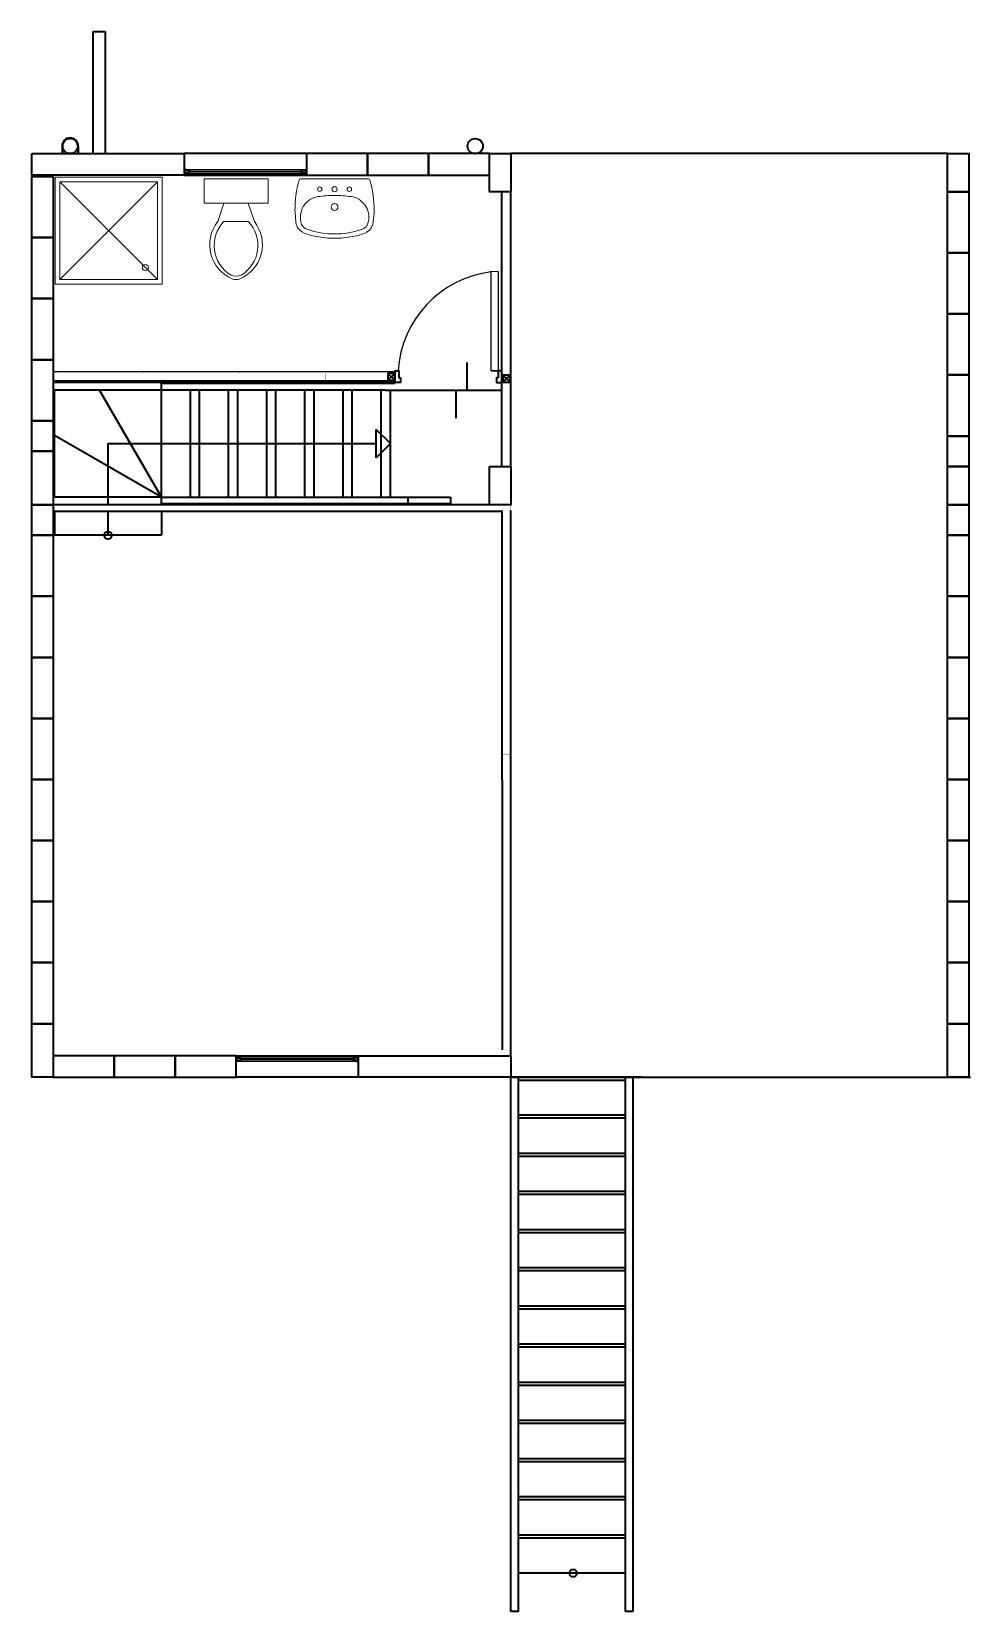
# Model space of a CAD drawing. Header units: millimetres. Extents: x 751.5 to 765.3, y 507.5 to 518.
# Drawn here: x 759.19 to 765.34, y 507.6 to 517.95 of the extents above; entities that cross this region are included whole.
import ezdxf

# ---------------------------------------------------------------- set-up
doc = ezdxf.new("R2010")
doc.units = ezdxf.units.MM
for name, color, linetype, lineweight in [('A-DOOR-FULL', 4, 'Continuous', 25), ('A-FLOR-LEVL', 7, 'Continuous', 35), ('A-FLOR-PATT', 8, 'Continuous', 18), ('A-FURN', 8, 'Continuous', 18), ('A-GLAZ-FULL', 4, 'Continuous', 25), ('A-WALL-FULL', 7, 'Continuous', 35)]:
    doc.layers.add(name, color=color, linetype=linetype, lineweight=lineweight)

msp = doc.modelspace()

# ---------------------------------------------------------------- hatches: boundary and pattern name
at = {"layer": 'A-FLOR-PATT'}
for points in [[(760.203, 517.044), (760.203, 517.047), (760.186, 517.047), (760.186, 517.021), (760.203, 517.021), (760.203, 517.023), (760.188, 517.023), (760.188, 517.044)], [(760.186, 517.047), (760.186, 517.021), (760.203, 517.021), (760.203, 517.023), (760.188, 517.023), (760.188, 517.044), (760.203, 517.044), (760.203, 517.047)], [(760.186, 517.047), (760.186, 517.021), (760.203, 517.021), (760.203, 517.023), (760.188, 517.023), (760.188, 517.044), (760.203, 517.044), (760.203, 517.047)], [(760.186, 517.047), (760.186, 517.021), (760.203, 517.021), (760.203, 517.023), (760.188, 517.023), (760.188, 517.044), (760.203, 517.044), (760.203, 517.047)], [(760.97, 517.044), (760.97, 517.047), (760.987, 517.047), (760.987, 517.021), (760.97, 517.021), (760.97, 517.023), (760.984, 517.023), (760.984, 517.044)], [(760.986, 517.047), (760.986, 517.021), (760.97, 517.021), (760.97, 517.023), (760.984, 517.023), (760.984, 517.044), (760.97, 517.044), (760.97, 517.047)], [(760.986, 517.047), (760.986, 517.021), (760.97, 517.021), (760.97, 517.023), (760.984, 517.023), (760.984, 517.044), (760.97, 517.044), (760.97, 517.047)], [(760.986, 517.047), (760.986, 517.021), (760.97, 517.021), (760.97, 517.023), (760.984, 517.023), (760.984, 517.044), (760.97, 517.044), (760.97, 517.047)], [(760.543, 511.207), (760.543, 511.204), (760.527, 511.204), (760.527, 511.231), (760.543, 511.231), (760.543, 511.228), (760.529, 511.228), (760.529, 511.207)], [(761.311, 511.207), (761.311, 511.204), (761.328, 511.204), (761.328, 511.231), (761.311, 511.231), (761.311, 511.228), (761.326, 511.228), (761.326, 511.207)]]:
    msp.add_hatch(color=256, dxfattribs=at).paths.add_polyline_path(points)

# ---------------------------------------------------------------- linework, layer by layer
at = {"layer": 'A-DOOR-FULL'}
for p, q in [((762.198, 515.728), (762.198, 516.378)), ((762.243, 516.378), (762.243, 515.728)), ((762.243, 515.728), (762.198, 515.728)), ((762.198, 515.728), (762.243, 515.728))]:
    msp.add_line(p, q, dxfattribs=at)
msp.add_lwpolyline([(761.568, 515.721), (759.327, 515.721)], dxfattribs=at)
msp.add_arc((762.282, 515.686), 0.696, 96.9328, 176.6102, dxfattribs=at)
at = {"layer": 'A-FLOR-LEVL'}
for p, q in [((760.987, 517.151), (760.187, 517.151)), ((760.187, 517.011), (760.987, 517.011)), ((760.037, 515.601), (760.037, 515.646)), ((761.568, 515.646), (760.037, 515.646)), ((760.037, 515.601), (760.037, 515.646)), ((759.632, 515.601), (759.337, 515.601)), ((759.337, 515.305), (759.337, 515.601)), ((759.337, 515.305), (759.337, 515.601)), ((760.037, 515.601), (759.632, 515.601)), ((760.037, 514.901), (759.632, 515.601)), ((761.506, 515.601), (760.037, 515.601)), ((760.037, 514.856), (760.037, 515.601)), ((760.227, 514.901), (760.227, 515.601)), ((760.287, 514.901), (760.287, 515.601)), ((760.477, 514.901), (760.477, 515.601)), ((760.537, 514.901), (760.537, 515.601)), ((760.727, 514.901), (760.727, 515.601)), ((760.787, 514.901), (760.787, 515.601)), ((760.977, 514.901), (760.977, 515.601)), ((761.037, 514.901), (761.037, 515.601)), ((761.227, 514.901), (761.227, 515.601)), ((761.287, 514.901), (761.287, 515.601)), ((761.477, 514.901), (761.477, 515.601)), ((761.506, 515.601), (761.553, 515.601)), ((761.537, 514.901), (761.537, 515.601)), ((761.444, 515.158), (761.444, 515.343)), ((761.537, 515.251), (761.444, 515.343)), ((759.337, 514.901), (759.337, 515.305)), ((759.337, 514.901), (759.337, 515.305)), ((760.037, 514.901), (759.337, 515.305)), ((759.687, 515.251), (761.444, 515.251)), ((759.687, 515.251), (759.687, 514.851)), ((761.537, 515.251), (761.444, 515.158)), ((760.037, 514.901), (759.337, 514.901)), ((760.037, 514.901), (761.93, 514.901)), ((761.93, 514.856), (760.037, 514.856)), ((761.653, 514.856), (761.653, 514.901)), ((761.93, 514.901), (761.93, 514.856)), ((759.337, 514.806), (759.337, 514.651)), ((759.687, 514.806), (759.687, 514.651)), ((760.037, 514.806), (760.037, 514.651)), ((760.037, 514.651), (759.337, 514.651)), ((760.527, 511.241), (761.327, 511.241)), ((761.327, 511.101), (760.527, 511.101)), ((763.137, 511.101), (762.327, 511.101)), ((762.327, 507.601), (762.327, 511.101)), ((763.187, 511.101), (762.337, 511.101)), ((763.187, 511.101), (762.337, 511.101)), ((763.137, 511.101), (762.337, 511.101)), ((762.377, 507.601), (762.377, 511.101)), ((763.077, 507.601), (763.077, 511.101)), ((763.127, 507.601), (763.127, 511.101)), ((762.377, 511.081), (763.077, 511.081)), ((763.077, 510.851), (762.377, 510.851)), ((763.077, 510.831), (762.377, 510.831)), ((763.077, 510.601), (762.377, 510.601)), ((763.077, 510.581), (762.377, 510.581)), ((763.077, 510.351), (762.377, 510.351)), ((763.077, 510.331), (762.377, 510.331)), ((763.077, 510.101), (762.377, 510.101)), ((763.077, 510.081), (762.377, 510.081)), ((763.077, 509.851), (762.377, 509.851)), ((763.077, 509.831), (762.377, 509.831)), ((763.077, 509.601), (762.377, 509.601)), ((763.077, 509.581), (762.377, 509.581)), ((763.077, 509.351), (762.377, 509.351)), ((763.077, 509.331), (762.377, 509.331)), ((763.077, 509.101), (762.377, 509.101)), ((763.077, 509.081), (762.377, 509.081)), ((763.077, 508.851), (762.377, 508.851)), ((763.077, 508.831), (762.377, 508.831)), ((763.077, 508.601), (762.377, 508.601)), ((763.077, 508.581), (762.377, 508.581)), ((763.077, 508.351), (762.377, 508.351)), ((763.077, 508.331), (762.377, 508.331)), ((763.077, 508.331), (762.377, 508.331)), ((763.077, 508.101), (762.377, 508.101)), ((763.077, 508.081), (762.377, 508.081)), ((763.077, 507.851), (762.377, 507.851)), ((762.377, 507.601), (762.327, 507.601)), ((763.127, 507.601), (763.077, 507.601))]:
    msp.add_line(p, q, dxfattribs=at)
for points in [[(761.548, 515.66), (759.327, 515.66)], [(761.568, 515.651), (759.327, 515.651)]]:
    msp.add_lwpolyline(points, dxfattribs=at)
for centre in [(759.687, 514.651), (762.735, 507.851)]:
    msp.add_circle(centre, 0.025, dxfattribs=at)
at = {"layer": 'A-FURN'}
for p, q in [((760.948, 516.986), (761.394, 516.986)), ((760.012, 516.966), (759.372, 516.326)), ((760.012, 516.326), (759.372, 516.966)), ((760.446, 516.826), (760.406, 516.706)), ((760.606, 516.826), (760.646, 516.706)), ((760.606, 516.706), (760.446, 516.706)), ((762.191, 516.378), (762.236, 516.378)), ((762.198, 516.378), (762.243, 516.378))]:
    msp.add_line(p, q, dxfattribs=at)
for points in [[(760.042, 516.996), (759.342, 516.996), (759.342, 516.296), (760.042, 516.296)], [(760.736, 516.826), (760.736, 516.986), (760.316, 516.986), (760.316, 516.826)], [(760.012, 516.966), (759.372, 516.966), (759.372, 516.326), (760.012, 516.326)]]:
    msp.add_lwpolyline(points, close=True, dxfattribs=at)
for centre, radius in [((761.074, 516.918), 0.0146), ((761.171, 516.918), 0.017), ((761.268, 516.918), 0.0146), ((761.171, 516.801), 0.0224), ((759.932, 516.405), 0.02)]:
    msp.add_circle(centre, radius, dxfattribs=at)
for centre, radius, start, end in [((760.948, 516.976), 0.00927, 86.848, 167.0369), ((761.394, 516.976), 0.00927, 12.9631, 93.152), ((761.652, 516.781), 0.74, 164.5103, 180.4252), ((760.69, 516.781), 0.74, 359.5748, 15.4897), ((761.086, 516.734), 0.139, 143.6903, 192.3187), ((761.083, 516.737), 0.135, 121.4665, 143.8019), ((761.09, 516.714), 0.158, 100.0043, 119.2699), ((761.175, 516.061), 0.816, 90.2876, 97.9576), ((761.167, 516.061), 0.816, 82.0424, 89.7124), ((761.24, 516.66), 0.214, 65.0007, 79.1107), ((761.259, 516.737), 0.135, 36.1981, 58.5335), ((761.257, 516.734), 0.139, 347.6813, 36.3097), ((760.596, 516.554), 0.243, 141.4691, 247.9714), ((760.61, 516.549), 0.227, 136.3677, 238.9468), ((760.456, 516.554), 0.243, 292.0284, 38.5307), ((760.442, 516.549), 0.227, 301.053, 43.6321), ((761.789, 516.822), 0.878, 183.0612, 187.2669), ((760.999, 516.708), 0.0812, 177.3697, 242.4773), ((761.009, 516.712), 0.0597, 187.2234, 256.6972), ((761.333, 516.712), 0.0597, 283.3028, 352.7766), ((761.343, 516.708), 0.0812, 297.5227, 2.6303), ((760.554, 516.822), 0.878, 352.7331, 356.9388), ((761.134, 517.046), 0.446, 247.2254, 259.3601), ((761.168, 517.153), 0.528, 250.9575, 270.3518), ((761.162, 517.133), 0.536, 258.1274, 270.9856), ((761.174, 517.153), 0.528, 269.6482, 289.0425), ((761.18, 517.133), 0.536, 269.0144, 281.8726), ((761.208, 517.046), 0.446, 280.6399, 292.7746), ((760.526, 516.428), 0.08, 245.7318, 294.2682), ((760.526, 516.406), 0.08, 254.8605, 285.1395)]:
    msp.add_arc(centre, radius, start, end, dxfattribs=at)
at = {"layer": 'A-GLAZ-FULL'}
for p, q in [((760.186, 517.047), (760.987, 517.047)), ((760.203, 517.047), (760.186, 517.047)), ((760.186, 517.021), (760.978, 517.021)), ((760.188, 517.023), (760.188, 517.044)), ((760.203, 517.023), (760.188, 517.023)), ((760.193, 517.027), (760.193, 517.04)), ((760.193, 517.04), (760.222, 517.04)), ((760.193, 517.027), (760.222, 517.027)), ((760.203, 517.044), (760.203, 517.047)), ((760.203, 517.021), (760.203, 517.023)), ((760.212, 517.036), (760.961, 517.036)), ((760.212, 517.031), (760.212, 517.036)), ((760.212, 517.031), (760.961, 517.031)), ((760.222, 517.036), (760.222, 517.04)), ((760.222, 517.027), (760.222, 517.031)), ((760.98, 517.04), (760.951, 517.04)), ((760.951, 517.036), (760.951, 517.04)), ((760.951, 517.027), (760.951, 517.031)), ((760.98, 517.027), (760.951, 517.027)), ((760.961, 517.036), (760.961, 517.031)), ((760.978, 517.044), (760.978, 517.047)), ((760.978, 517.021), (760.978, 517.023)), ((760.978, 517.023), (760.984, 517.023)), ((760.98, 517.027), (760.98, 517.04)), ((760.984, 517.044), (760.984, 517.023)), ((760.987, 517.047), (760.987, 517.021)), ((761.328, 511.231), (760.527, 511.231)), ((760.527, 511.204), (760.527, 511.231)), ((761.328, 511.204), (760.527, 511.204)), ((760.529, 511.207), (760.529, 511.228)), ((760.535, 511.228), (760.529, 511.228)), ((760.533, 511.224), (760.562, 511.224)), ((760.533, 511.224), (760.533, 511.211)), ((760.533, 511.211), (760.562, 511.211)), ((760.535, 511.231), (760.535, 511.228)), ((760.535, 511.207), (760.535, 511.204)), ((761.302, 511.22), (760.552, 511.22)), ((760.552, 511.215), (760.552, 511.22)), ((761.302, 511.215), (760.552, 511.215)), ((760.562, 511.224), (760.562, 511.22)), ((760.562, 511.215), (760.562, 511.211)), ((761.321, 511.224), (761.292, 511.224)), ((761.292, 511.224), (761.292, 511.22)), ((761.292, 511.215), (761.292, 511.211)), ((761.321, 511.211), (761.292, 511.211)), ((761.302, 511.22), (761.302, 511.215)), ((761.311, 511.231), (761.311, 511.228)), ((761.311, 511.228), (761.326, 511.228)), ((761.311, 511.207), (761.311, 511.204)), ((761.311, 511.204), (761.328, 511.204)), ((761.321, 511.224), (761.321, 511.211)), ((761.326, 511.228), (761.326, 511.207))]:
    msp.add_line(p, q, dxfattribs=at)
at = {"layer": 'A-WALL-FULL'}
for p, q in [((759.589, 517.151), (759.589, 517.951)), ((759.589, 517.951), (759.669, 517.951)), ((759.669, 517.951), (759.669, 517.151)), ((759.386, 517.201), (759.386, 517.151)), ((759.386, 517.201), (759.386, 517.151)), ((759.389, 517.201), (759.389, 517.151)), ((759.389, 517.151), (759.389, 517.201)), ((759.389, 517.201), (759.389, 517.151)), ((759.489, 517.201), (759.489, 517.151)), ((759.489, 517.201), (759.489, 517.151)), ((759.489, 517.201), (759.489, 517.151)), ((759.492, 517.201), (759.492, 517.151)), ((759.492, 517.201), (759.492, 517.151)), ((761.387, 517.151), (760.987, 517.151)), ((760.987, 517.151), (760.987, 517.011)), ((761.787, 517.151), (761.387, 517.151)), ((761.387, 517.151), (761.387, 517.011)), ((761.387, 517.011), (761.387, 517.151)), ((762.187, 517.151), (761.787, 517.151)), ((761.787, 517.151), (761.787, 517.011)), ((761.787, 517.011), (761.787, 517.151)), ((762.187, 517.011), (762.187, 517.151)), ((765.187, 517.151), (762.327, 517.151)), ((765.327, 517.151), (765.327, 517.011)), ((759.187, 517.001), (759.327, 517.001)), ((759.187, 516.601), (759.187, 517.001)), ((759.187, 517.001), (759.327, 517.001)), ((759.187, 516.601), (759.187, 517.001)), ((759.327, 517.001), (759.327, 516.601)), ((759.327, 517.001), (759.327, 516.601)), ((760.987, 517.011), (761.387, 517.011)), ((761.387, 517.011), (761.787, 517.011)), ((761.787, 517.011), (762.187, 517.011)), ((762.268, 515.101), (762.268, 516.901)), ((762.327, 515.101), (762.327, 516.901)), ((762.327, 515.101), (762.327, 516.901)), ((765.187, 516.901), (765.327, 516.901)), ((765.187, 516.501), (765.187, 516.901)), ((765.327, 516.901), (765.327, 516.501)), ((759.327, 516.601), (759.187, 516.601)), ((759.187, 516.601), (759.327, 516.601)), ((759.187, 516.201), (759.187, 516.601)), ((759.327, 516.601), (759.187, 516.601)), ((759.187, 516.601), (759.327, 516.601)), ((759.187, 516.201), (759.187, 516.601)), ((759.327, 516.601), (759.327, 516.201)), ((759.327, 516.601), (759.327, 516.201)), ((765.187, 516.501), (765.327, 516.501)), ((765.187, 516.101), (765.187, 516.501)), ((765.327, 516.501), (765.187, 516.501)), ((765.327, 516.501), (765.327, 516.101)), ((759.327, 516.201), (759.187, 516.201)), ((759.187, 516.201), (759.327, 516.201)), ((759.187, 515.801), (759.187, 516.201)), ((759.327, 516.201), (759.187, 516.201)), ((759.187, 516.201), (759.327, 516.201)), ((759.187, 515.801), (759.187, 516.201)), ((759.327, 516.201), (759.327, 515.801)), ((759.327, 516.201), (759.327, 515.801)), ((765.187, 516.101), (765.327, 516.101)), ((765.187, 515.701), (765.187, 516.101)), ((765.327, 516.101), (765.187, 516.101)), ((765.327, 516.101), (765.327, 515.701)), ((759.327, 515.801), (759.187, 515.801)), ((759.187, 515.801), (759.327, 515.801)), ((759.187, 515.401), (759.187, 515.801)), ((759.327, 515.801), (759.187, 515.801)), ((759.187, 515.801), (759.327, 515.801)), ((759.187, 515.401), (759.187, 515.801)), ((759.327, 515.801), (759.327, 515.401)), ((759.327, 515.801), (759.327, 515.401)), ((762.037, 515.783), (762.037, 515.601)), ((761.52, 515.711), (761.565, 515.667)), ((761.52, 515.666), (761.565, 515.711)), ((762.275, 515.699), (762.32, 515.655)), ((762.275, 515.654), (762.32, 515.699)), ((765.327, 515.701), (765.187, 515.701)), ((765.187, 515.701), (765.327, 515.701)), ((765.187, 515.301), (765.187, 515.701)), ((765.327, 515.701), (765.327, 515.301)), ((761.553, 515.601), (762.268, 515.601)), ((761.968, 515.418), (761.968, 515.601)), ((759.327, 515.401), (759.187, 515.401)), ((759.187, 515.401), (759.327, 515.401)), ((759.187, 515.201), (759.187, 515.401)), ((759.327, 515.401), (759.187, 515.401)), ((759.327, 515.401), (759.327, 515.201)), ((765.327, 515.301), (765.187, 515.301)), ((765.187, 515.301), (765.327, 515.301)), ((765.187, 515.101), (765.187, 515.301)), ((765.327, 515.301), (765.327, 515.101)), ((759.327, 515.201), (759.187, 515.201)), ((765.327, 515.101), (765.187, 515.101)), ((759.187, 514.851), (759.327, 514.851)), ((759.187, 514.651), (759.187, 514.851)), ((759.327, 514.851), (759.327, 514.651)), ((762.187, 514.851), (759.327, 514.851)), ((762.268, 514.812), (762.269, 511.28)), ((762.327, 511.241), (762.327, 514.813)), ((765.187, 514.851), (765.327, 514.851)), ((765.187, 514.651), (765.187, 514.851)), ((765.327, 514.851), (765.327, 514.651)), ((762.267, 514.806), (759.327, 514.806)), ((759.327, 514.651), (759.187, 514.651)), ((759.187, 514.651), (759.327, 514.651)), ((759.187, 514.251), (759.187, 514.651)), ((759.327, 514.651), (759.327, 514.251)), ((765.187, 514.651), (765.327, 514.651)), ((765.187, 514.251), (765.187, 514.651)), ((765.327, 514.651), (765.187, 514.651)), ((765.327, 514.651), (765.327, 514.251)), ((759.187, 514.251), (759.327, 514.251)), ((759.187, 513.851), (759.187, 514.251)), ((759.327, 514.251), (759.187, 514.251)), ((759.327, 514.251), (759.327, 513.851)), ((765.327, 514.251), (765.187, 514.251)), ((765.187, 514.251), (765.327, 514.251)), ((765.187, 513.851), (765.187, 514.251)), ((765.327, 514.251), (765.327, 513.851)), ((759.187, 513.851), (759.327, 513.851)), ((759.187, 513.451), (759.187, 513.851)), ((759.327, 513.851), (759.187, 513.851)), ((759.327, 513.851), (759.327, 513.451)), ((765.187, 513.851), (765.327, 513.851)), ((765.187, 513.451), (765.187, 513.851)), ((765.327, 513.851), (765.187, 513.851)), ((765.327, 513.851), (765.327, 513.451)), ((759.187, 513.451), (759.327, 513.451)), ((759.187, 513.051), (759.187, 513.451)), ((759.327, 513.451), (759.187, 513.451)), ((759.327, 513.451), (759.327, 513.051)), ((765.187, 513.451), (765.327, 513.451)), ((765.187, 513.051), (765.187, 513.451)), ((765.327, 513.451), (765.187, 513.451)), ((765.327, 513.451), (765.327, 513.051)), ((759.327, 513.051), (759.187, 513.051)), ((759.187, 513.051), (759.327, 513.051)), ((759.187, 512.651), (759.187, 513.051)), ((759.327, 513.051), (759.327, 512.651)), ((765.327, 513.051), (765.187, 513.051)), ((765.187, 513.051), (765.327, 513.051)), ((765.187, 512.651), (765.187, 513.051)), ((765.327, 513.051), (765.327, 512.651)), ((759.187, 512.651), (759.327, 512.651)), ((759.187, 512.251), (759.187, 512.651)), ((759.327, 512.651), (759.187, 512.651)), ((759.327, 512.651), (759.327, 512.251)), ((765.187, 512.651), (765.327, 512.651)), ((765.187, 512.251), (765.187, 512.651)), ((765.327, 512.651), (765.187, 512.651)), ((765.327, 512.651), (765.327, 512.251)), ((759.187, 512.251), (759.327, 512.251)), ((759.187, 511.851), (759.187, 512.251)), ((759.327, 512.251), (759.187, 512.251)), ((759.327, 512.251), (759.327, 511.851)), ((765.327, 512.251), (765.187, 512.251)), ((765.187, 512.251), (765.327, 512.251)), ((765.187, 511.851), (765.187, 512.251)), ((765.327, 512.251), (765.327, 511.851)), ((759.187, 511.851), (759.327, 511.851)), ((759.187, 511.451), (759.187, 511.851)), ((759.327, 511.851), (759.187, 511.851)), ((759.327, 511.851), (759.327, 511.451)), ((765.187, 511.851), (765.327, 511.851)), ((765.187, 511.451), (765.187, 511.851)), ((765.327, 511.851), (765.187, 511.851)), ((765.327, 511.851), (765.327, 511.451)), ((759.327, 511.451), (759.187, 511.451)), ((765.327, 511.451), (765.187, 511.451)), ((759.727, 511.241), (759.327, 511.241)), ((759.327, 511.241), (759.327, 511.101)), ((759.727, 511.101), (759.727, 511.241)), ((760.127, 511.241), (759.727, 511.241)), ((759.727, 511.241), (759.727, 511.101)), ((760.527, 511.241), (760.127, 511.241)), ((760.127, 511.241), (760.127, 511.101)), ((760.127, 511.101), (760.127, 511.241)), ((760.527, 511.101), (760.527, 511.241)), ((765.327, 511.241), (765.327, 511.101)), ((759.327, 511.101), (759.727, 511.101)), ((759.727, 511.101), (760.127, 511.101)), ((760.127, 511.101), (760.527, 511.101)), ((762.337, 511.101), (765.337, 511.101))]:
    msp.add_line(p, q, dxfattribs=at)
for points in [[(759.187, 517.151), (760.187, 517.151), (760.187, 517.011), (759.187, 517.011)], [(762.187, 517.151), (762.327, 517.151), (762.327, 516.901), (762.187, 516.901)], [(765.187, 517.151), (765.327, 517.151), (765.327, 516.901), (765.187, 516.901)], [(761.565, 515.711), (761.52, 515.711), (761.52, 515.666), (761.565, 515.666)], [(762.32, 515.699), (762.275, 515.699), (762.275, 515.654), (762.32, 515.654)], [(759.187, 515.201), (759.327, 515.201), (759.327, 514.851), (759.187, 514.851)], [(762.187, 515.101), (762.327, 515.101), (762.327, 514.851), (762.187, 514.851)], [(762.187, 515.101), (762.327, 515.101), (762.327, 514.851), (762.187, 514.851)], [(765.187, 515.101), (765.327, 515.101), (765.327, 514.851), (765.187, 514.851)], [(759.187, 511.451), (759.327, 511.451), (759.327, 511.101), (759.187, 511.101)], [(765.187, 511.451), (765.327, 511.451), (765.327, 511.101), (765.187, 511.101)], [(761.327, 511.241), (762.327, 511.241), (762.327, 511.101), (761.327, 511.101)]]:
    msp.add_lwpolyline(points, close=True, dxfattribs=at)
at = {"layer": 'A-WALL-FULL', "const_width": 0.001}
for points in [[(762.32, 516.862), (762.326, 516.862), (762.326, 516.9), (762.32, 516.9), (762.318, 516.898), (762.287, 516.898), (762.276, 516.898), (762.274, 516.9), (762.268, 516.9), (762.268, 516.862), (762.274, 516.862)], [(759.365, 515.666), (759.365, 515.66), (759.327, 515.66), (759.327, 515.666), (759.329, 515.668), (759.329, 515.701), (759.329, 515.712), (759.327, 515.714), (759.327, 515.72), (759.365, 515.72), (759.365, 515.714)], [(759.955, 515.666), (759.955, 515.66), (759.917, 515.66), (759.917, 515.666), (759.919, 515.668), (759.919, 515.701), (759.919, 515.712), (759.917, 515.714), (759.917, 515.72), (759.955, 515.72), (759.955, 515.714)], [(760.546, 515.666), (760.546, 515.66), (760.508, 515.66), (760.508, 515.666), (760.51, 515.668), (760.51, 515.701), (760.51, 515.712), (760.508, 515.714), (760.508, 515.72), (760.546, 515.72), (760.546, 515.714)], [(761.146, 515.666), (761.146, 515.66), (761.108, 515.66), (761.108, 515.666), (761.11, 515.668), (761.11, 515.701), (761.11, 515.712), (761.108, 515.714), (761.108, 515.72), (761.146, 515.72), (761.146, 515.714)], [(761.529, 515.666), (761.529, 515.66), (761.567, 515.66), (761.567, 515.666), (761.565, 515.668), (761.565, 515.701), (761.565, 515.712), (761.567, 515.714), (761.567, 515.72), (761.529, 515.72), (761.529, 515.714)], [(762.32, 515.689), (762.326, 515.689), (762.326, 515.651), (762.32, 515.651), (762.318, 515.653), (762.287, 515.653), (762.276, 515.653), (762.274, 515.651), (762.268, 515.651), (762.268, 515.689), (762.274, 515.689)], [(762.32, 515.689), (762.326, 515.689), (762.326, 515.651), (762.32, 515.651), (762.318, 515.653), (762.287, 515.653), (762.276, 515.653), (762.274, 515.651), (762.268, 515.651), (762.268, 515.689), (762.274, 515.689)], [(762.32, 515.689), (762.326, 515.689), (762.326, 515.651), (762.32, 515.651), (762.318, 515.653), (762.287, 515.653), (762.276, 515.653), (762.274, 515.651), (762.268, 515.651), (762.268, 515.689), (762.274, 515.689)], [(762.32, 515.689), (762.326, 515.689), (762.326, 515.651), (762.32, 515.651), (762.318, 515.653), (762.287, 515.653), (762.276, 515.653), (762.274, 515.651), (762.268, 515.651), (762.268, 515.689), (762.274, 515.689)], [(762.32, 515.139), (762.326, 515.139), (762.326, 515.101), (762.32, 515.101), (762.318, 515.103), (762.287, 515.103), (762.276, 515.103), (762.274, 515.101), (762.268, 515.101), (762.268, 515.139), (762.274, 515.139)], [(762.32, 514.812), (762.326, 514.812), (762.326, 514.85), (762.32, 514.85), (762.318, 514.848), (762.287, 514.848), (762.276, 514.848), (762.274, 514.85), (762.268, 514.85), (762.268, 514.812), (762.274, 514.812)], [(762.321, 513.176), (762.327, 513.176), (762.327, 513.214), (762.321, 513.214), (762.319, 513.212), (762.288, 513.212), (762.276, 513.212), (762.275, 513.214), (762.269, 513.214), (762.269, 513.176), (762.275, 513.176)], [(762.32, 511.28), (762.326, 511.28), (762.326, 511.242), (762.32, 511.242), (762.318, 511.244), (762.287, 511.244), (762.276, 511.244), (762.274, 511.242), (762.268, 511.242), (762.268, 511.28), (762.274, 511.28)], [(762.32, 511.28), (762.326, 511.28), (762.326, 511.242), (762.32, 511.242), (762.318, 511.244), (762.287, 511.244), (762.276, 511.244), (762.274, 511.242), (762.268, 511.242), (762.268, 511.28), (762.274, 511.28)]]:
    msp.add_lwpolyline(points, dxfattribs=at)
at = {"layer": 'A-WALL-FULL'}
for points in [[(761.568, 515.683), (761.568, 515.683), (761.568, 515.728), (761.593, 515.728), (761.593, 515.683)], [(761.593, 515.683), (761.603, 515.683), (761.603, 515.651), (761.568, 515.651), (761.568, 515.683)], [(762.243, 515.683), (762.233, 515.683), (762.233, 515.651), (762.268, 515.651), (762.268, 515.683)], [(762.268, 515.683), (762.268, 515.683), (762.268, 515.728), (762.243, 515.728), (762.243, 515.683)], [(759.327, 511.101), (759.187, 511.101)], [(759.327, 511.101), (759.187, 511.101)], [(759.327, 511.101), (759.187, 511.101)], [(759.327, 511.101), (759.187, 511.101)], [(759.327, 511.101), (759.187, 511.101)], [(759.327, 511.101), (759.187, 511.101)], [(759.327, 511.101), (759.187, 511.101)], [(759.327, 511.101), (759.187, 511.101)], [(759.327, 511.101), (759.187, 511.101)], [(759.327, 511.101), (759.187, 511.101)], [(759.327, 511.101), (759.187, 511.101)], [(759.327, 511.101), (759.187, 511.101)], [(759.327, 511.101), (759.187, 511.101)], [(759.327, 511.101), (759.187, 511.101)], [(759.327, 511.101), (759.187, 511.101)], [(759.327, 511.101), (759.187, 511.101)]]:
    msp.add_lwpolyline(points, dxfattribs=at)
for centre in [(759.439, 517.201), (759.439, 517.201), (762.093, 517.2)]:
    msp.add_circle(centre, 0.05, dxfattribs=at)
for radius in [0.053, 0.053, 0.05]:
    msp.add_arc((759.439, 517.201), radius, 0, 180, dxfattribs=at)
msp.add_point((765.225, 514.851), dxfattribs=at)

doc.saveas('drawing.dxf')
